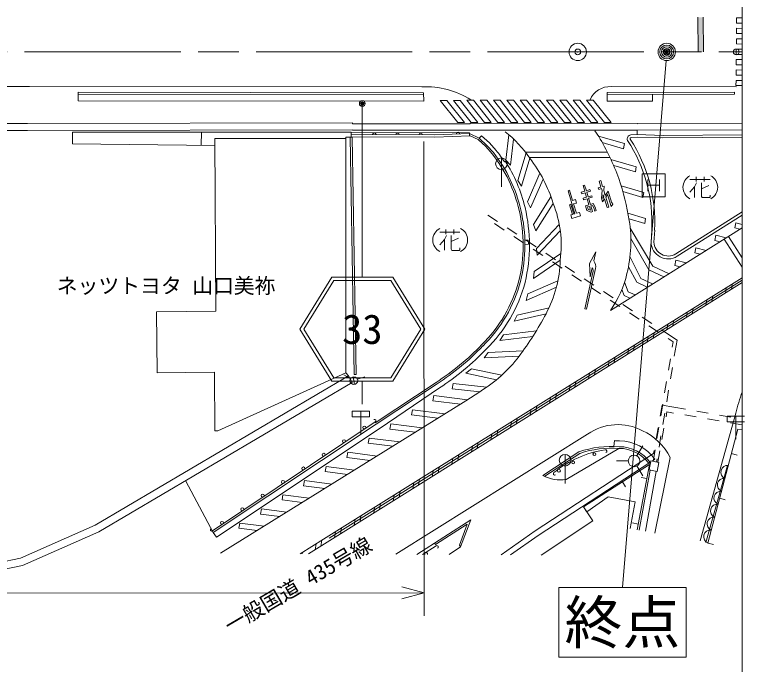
# Model space of a CAD drawing. Units: millimetres, scale not verified. Extents: x 40000 to 680000, y 20000 to 380000.
# Drawn here: x 516123 to 579188, y 268038 to 324222 of the extents above; entities that cross this region are included whole.
import ezdxf
from ezdxf.enums import TextEntityAlignment as Align

# ---------------------------------------------------------------- set-up
doc = ezdxf.new("R2010")
doc.units = ezdxf.units.MM
doc.header["$LTSCALE"] = 1000
doc.header["$PDMODE"] = 32
doc.header["$PDSIZE"] = 500
doc.linetypes.add('CHAIN', pattern=[18.5, 12, -1.5, 3.5, -1.5])
for name, color, linetype, lineweight in [('M-BGD', 7, 'Continuous', 13), ('M-BMK', 2, 'CHAIN', 13), ('M-BMK-SRVR', 3, 'Continuous', 13), ('M-STR-HTXT', 7, 'Continuous', 13), ('M-STR-STRC', 7, 'Continuous', 13), ('M-TTL-BAND', 7, 'Continuous', 13)]:
    doc.layers.add(name, color=color, linetype=linetype, lineweight=lineweight)
doc.styles.add('ＭＳ ゴシック', font='')
doc.styles.get('ＭＳ ゴシック').set_extended_font_data('MS Gothic')

msp = doc.modelspace()

# ---------------------------------------------------------------- hatches: boundary and pattern name
at = {"layer": 'M-BGD'}
msp.add_hatch(color=256, dxfattribs=at).paths.add_polyline_path([(575168, 323994), (575618, 323995), (575639, 321000), (575189, 321000)])

# ---------------------------------------------------------------- linework, layer by layer
for p, q in [((575168, 323994), (575189, 321000)), ((575618, 323995), (575639, 321000)), ((578510, 323484), (578514, 323934)), ((578514, 323934), (579000, 323929)), ((578501, 322584), (578506, 323034)), ((578506, 323034), (579000, 323029)), ((578510, 323484), (579000, 323479)), ((578501, 322584), (579000, 322579)), ((578493, 321684), (578497, 322134)), ((578493, 321684), (579000, 321679)), ((578497, 322134), (579000, 322129)), ((578484, 320784), (578488, 321234)), ((578488, 321234), (579000, 321229)), ((578484, 320784), (579000, 320779)), ((578487, 320992), (579000, 320992)), ((578476, 319884), (578480, 320334)), ((578476, 319884), (579000, 319879)), ((578480, 320334), (579000, 320329)), ((578467, 318984), (578471, 319434)), ((578471, 319434), (579000, 319429)), ((578459, 318084), (578463, 318534)), ((578463, 318534), (579000, 318529)), ((578467, 318984), (579000, 318979)), ((517421, 318001), (487158, 317994)), ((551321, 317981), (517421, 318001)), ((578504, 317984), (567669, 317994)), ((578459, 318084), (579000, 318079)), ((521614, 317507), (551472, 317467)), ((521614, 317507), (521616, 316766)), ((521614, 317337), (551473, 317297)), ((551472, 317467), (551475, 316727)), ((567340, 317494), (578336, 317503)), ((567340, 317494), (567340, 317324)), ((567340, 317324), (578336, 317333)), ((567340, 317324), (567340, 316724)), ((571242, 316727), (571241, 317327)), ((578336, 317333), (578336, 317503)), ((521616, 316766), (551475, 316727)), ((553471, 316805), (552895, 316804)), ((552895, 316804), (554420, 314897)), ((553471, 316805), (554996, 314897)), ((554621, 316808), (554046, 316807)), ((554046, 316807), (555572, 314897)), ((554621, 316808), (556148, 314897)), ((555771, 316810), (555196, 316809)), ((555196, 316809), (556724, 314897)), ((555771, 316810), (557301, 314897)), ((556921, 316813), (556346, 316812)), ((556346, 316812), (557877, 314897)), ((556921, 316813), (558453, 314897)), ((558072, 316815), (557496, 316814)), ((557496, 316814), (559029, 314896)), ((558072, 316815), (559605, 314896)), ((559222, 316818), (558647, 316816)), ((558647, 316816), (560181, 314896)), ((559222, 316818), (560758, 314896)), ((560372, 316820), (559797, 316819)), ((559797, 316819), (561334, 314896)), ((560372, 316820), (561910, 314896)), ((561522, 316822), (560947, 316821)), ((560947, 316821), (562486, 314896)), ((561522, 316822), (563062, 314896)), ((562672, 316825), (562097, 316824)), ((562097, 316824), (563638, 314896)), ((562672, 316825), (564215, 314895)), ((563823, 316827), (563248, 316826)), ((563248, 316826), (564791, 314895)), ((563823, 316827), (565367, 314895)), ((564973, 316830), (564398, 316828)), ((564398, 316828), (565943, 314895)), ((564973, 316830), (566519, 314895)), ((566123, 316832), (565548, 316831)), ((565548, 316831), (567095, 314895)), ((566123, 316832), (567672, 314895)), ((567340, 316724), (571242, 316727)), ((517226, 314800), (490315, 314723)), ((545324, 314866), (517226, 314800)), ((545324, 314785), (545324, 314866)), ((555479, 314790), (545324, 314785)), ((554420, 314897), (554996, 314897)), ((555480, 314822), (555479, 314790)), ((569936, 314815), (555480, 314822)), ((555572, 314897), (556148, 314897)), ((556724, 314897), (557301, 314897)), ((557877, 314897), (558453, 314897)), ((559029, 314896), (559605, 314896)), ((560181, 314896), (560758, 314896)), ((561334, 314896), (561910, 314896)), ((562486, 314896), (563062, 314896)), ((563638, 314896), (564215, 314895)), ((564791, 314895), (565367, 314895)), ((565943, 314895), (566519, 314895)), ((567095, 314895), (567672, 314895)), ((569936, 314815), (569937, 314767)), ((579000, 314807), (569937, 314767)), ((517227, 314200), (513527, 314190)), ((545326, 314266), (517227, 314200)), ((545325, 314235), (545325, 314266)), ((555480, 314240), (545325, 314235)), ((555479, 314240), (555479, 314222)), ((569939, 314215), (555479, 314222)), ((566271, 314178), (566608, 313682)), ((569913, 313990), (569912, 314217)), ((579000, 314257), (569939, 314217)), ((545213, 314055), (521134, 314044)), ((521134, 314044), (521135, 313044)), ((532232, 312925), (532266, 314049)), ((533500, 298577), (533424, 313498)), ((533424, 313498), (544744, 313496)), ((544744, 313612), (544741, 293236)), ((545291, 313612), (544744, 313612)), ((545480, 293099), (545131, 313612)), ((545208, 313612), (545213, 314055)), ((545209, 313648), (552450, 313622)), ((545210, 313848), (552447, 313822)), ((555439, 314008), (545212, 314035)), ((545640, 293102), (545291, 313612)), ((552447, 313822), (555437, 313941)), ((552450, 313622), (555499, 313744)), ((555429, 313741), (555439, 314008)), ((555437, 313941), (556270, 313533)), ((555499, 313744), (556184, 313408)), ((556270, 313533), (556474, 313753)), ((556937, 312913), (556270, 313533)), ((557151, 313125), (556474, 313753)), ((558836, 313827), (558580, 311631)), ((558985, 311214), (559246, 313457)), ((566592, 313709), (568816, 313063)), ((569919, 313868), (569368, 313832)), ((569935, 313619), (569398, 313583)), ((569919, 313868), (569913, 313990)), ((572155, 313759), (569919, 313868)), ((572151, 313559), (569935, 313619)), ((579000, 313628), (572151, 313559)), ((579000, 313828), (572155, 313759)), ((533427, 312912), (521135, 313044)), ((556831, 312808), (556184, 313408)), ((557396, 312188), (556831, 312808)), ((557510, 312285), (556937, 312913)), ((557740, 312478), (557151, 313125)), ((566910, 313150), (568739, 312619)), ((568816, 313063), (568739, 312619)), ((568816, 313063), (568741, 312631)), ((560320, 312259), (559598, 309864)), ((567352, 312313), (560268, 312327)), ((558188, 309326), (558188, 311826)), ((558446, 311486), (558516, 311561)), ((558985, 311214), (558581, 311631)), ((559923, 309382), (560651, 311799)), ((567572, 311863), (560591, 311876)), ((567651, 311697), (569848, 311058)), ((567893, 311160), (569771, 310615)), ((569848, 311058), (569771, 310615)), ((561522, 310501), (560440, 308021)), ((559923, 309382), (559598, 309863)), ((560705, 307505), (561796, 310005)), ((566641, 309829), (566772, 309868)), ((566641, 309829), (566796, 309314)), ((566772, 309868), (566927, 309353)), ((574478, 309964), (576218, 309964)), ((574884, 309323), (575059, 309672)), ((575006, 310193), (575006, 309792)), ((575468, 309667), (575468, 308508)), ((575700, 309789), (575700, 310193)), ((563946, 308996), (564077, 309036)), ((564077, 309036), (564342, 308152)), ((565252, 309439), (565383, 309478)), ((565252, 309439), (565398, 308955)), ((565383, 309478), (565529, 308994)), ((565529, 308994), (565840, 309087)), ((565880, 308957), (565840, 309087)), ((566562, 309243), (566796, 309314)), ((566562, 309243), (566602, 309113)), ((566602, 309113), (566835, 309183)), ((566835, 309183), (566889, 309003)), ((566927, 309353), (567062, 309393)), ((567062, 309393), (567028, 309017)), ((568538, 309423), (570499, 308854)), ((574483, 308862), (574884, 309323)), ((574885, 309325), (574885, 308400)), ((575468, 309149), (576104, 309438)), ((562474, 308456), (560973, 306062)), ((563946, 308996), (564543, 307006)), ((565094, 308864), (565398, 308955)), ((565094, 308864), (565134, 308733)), ((565134, 308733), (565437, 308824)), ((565252, 308337), (565556, 308428)), ((565437, 308824), (565556, 308428)), ((565568, 308863), (565880, 308957)), ((565568, 308863), (565687, 308468)), ((565687, 308468), (566001, 308562)), ((565726, 308337), (566041, 308431)), ((566041, 308431), (566001, 308562)), ((566889, 309003), (566831, 308361)), ((566995, 308651), (566965, 308322)), ((566965, 308322), (567055, 308451)), ((566995, 308651), (567055, 308451)), ((567028, 309017), (567155, 308594)), ((567155, 308594), (567409, 308960)), ((567203, 308432), (567358, 308655)), ((567203, 308432), (567461, 307573)), ((567358, 308655), (567664, 307634)), ((567409, 308960), (567720, 307923)), ((568682, 308916), (570422, 308410)), ((570499, 308854), (570422, 308410)), ((575468, 308508), (575525, 308395)), ((575525, 308395), (576161, 308395)), ((576161, 308395), (576221, 308455)), ((576221, 308455), (576221, 308622)), ((560705, 307505), (560440, 308021)), ((561159, 305512), (562658, 307903)), ((564069, 307782), (564200, 307821)), ((564069, 307782), (564321, 306940)), ((564200, 307821), (564452, 306979)), ((564342, 308152), (564597, 308229)), ((564434, 307847), (564689, 307924)), ((564434, 307847), (564674, 307046)), ((564597, 308229), (564689, 307924)), ((565252, 308337), (565292, 308206)), ((565292, 308206), (565595, 308297)), ((565453, 307682), (565752, 307772)), ((565595, 308297), (565752, 307772)), ((565726, 308337), (565884, 307811)), ((565884, 307811), (566125, 307884)), ((566125, 307884), (566302, 307574)), ((566831, 308361), (566930, 308039)), ((566930, 308039), (567103, 308289)), ((567103, 308289), (567330, 307534)), ((567685, 307634), (567814, 307819)), ((567720, 307923), (567763, 307985)), ((567763, 307985), (567814, 307819)), ((565453, 307682), (565578, 307271)), ((565941, 307144), (565578, 307271)), ((565623, 307590), (565792, 307641)), ((565688, 307378), (565623, 307590)), ((565892, 307306), (565688, 307378)), ((565792, 307641), (565892, 307306)), ((565923, 307680), (566060, 307721)), ((565923, 307680), (566072, 307183)), ((565941, 307144), (566072, 307183)), ((566060, 307721), (566176, 307519)), ((566176, 307519), (566262, 307239)), ((566261, 307240), (566392, 307279)), ((566302, 307574), (566392, 307279)), ((567330, 307534), (567461, 307573)), ((567664, 307634), (567685, 307634)), ((573254, 303536), (579000, 307177)), ((557012, 306889), (557847, 306338)), ((564181, 306897), (564321, 306940)), ((564181, 306897), (564272, 306592)), ((564272, 306592), (565021, 306817)), ((564452, 306979), (564543, 307006)), ((564674, 307046), (564929, 307122)), ((564929, 307122), (565021, 306817)), ((569122, 307049), (570654, 306604)), ((569216, 306556), (570577, 306161)), ((570654, 306604), (570577, 306161)), ((573388, 303325), (579000, 306881)), ((558425, 305596), (557591, 306147)), ((561159, 305512), (560973, 306062)), ((563192, 306078), (561209, 304005)), ((578351, 305785), (578440, 306224)), ((579000, 306079), (578440, 306224)), ((552861, 305405), (554602, 305405)), ((553390, 305634), (553390, 305233)), ((554083, 305230), (554083, 305634)), ((558681, 305786), (559515, 305235)), ((561281, 303428), (563280, 305520)), ((567611, 298649), (579000, 305787)), ((569324, 305753), (571282, 302481)), ((571121, 304550), (571184, 305586)), ((571371, 304545), (571434, 305572)), ((578806, 305666), (578351, 305785)), ((552866, 304303), (553267, 304764)), ((553267, 304764), (553442, 305113)), ((553268, 304766), (553268, 303841)), ((553851, 305108), (553851, 303948)), ((553851, 304589), (554487, 304879)), ((560094, 304493), (559260, 305044)), ((560503, 304731), (560217, 304716)), ((560349, 304683), (561183, 304132)), ((560503, 304731), (560522, 304373)), ((569376, 304867), (570927, 302151)), ((576625, 304703), (576714, 305142)), ((577080, 304584), (576625, 304703)), ((577604, 304912), (576714, 305142)), ((577431, 304804), (579000, 302373)), ((577813, 305043), (579000, 303203)), ((554604, 303896), (554604, 304063)), ((560522, 304373), (560224, 304357)), ((561281, 303429), (561209, 304005)), ((574899, 303621), (574987, 304060)), ((575878, 303830), (574987, 304060)), ((553851, 303948), (553908, 303836)), ((553908, 303836), (554544, 303836)), ((554544, 303836), (554604, 303896)), ((561762, 303390), (560928, 303941)), ((563334, 303568), (561021, 301995)), ((562018, 303581), (562852, 303029)), ((566346, 303700), (565813, 302692)), ((566171, 302919), (566346, 303700)), ((575354, 303502), (574899, 303621)), ((563274, 302982), (560971, 301417)), ((563431, 302287), (562596, 302838)), ((569302, 303298), (570242, 301407)), ((573173, 302539), (573261, 302978)), ((574151, 302748), (573261, 302978)), ((563686, 302478), (564520, 301926)), ((565547, 298755), (566333, 302268)), ((565813, 302692), (565866, 301553)), ((565866, 301553), (566040, 302334)), ((569163, 302403), (569886, 301078)), ((570927, 302151), (572221, 301538)), ((571282, 302481), (572674, 301822)), ((573628, 302420), (573173, 302539)), ((550799, 283851), (579000, 301455)), ((560971, 301416), (561021, 301995)), ((565099, 301184), (564265, 301735)), ((566099, 301911), (565401, 298788)), ((543298, 278939), (579000, 301252)), ((579000, 301049), (550972, 283512)), ((563065, 301188), (560476, 300068)), ((565354, 301375), (566188, 300823)), ((568834, 301084), (569150, 300264)), ((569886, 301078), (570797, 300646)), ((570242, 301407), (571250, 300930)), ((578134, 300915), (578059, 300461)), ((562938, 300643), (560318, 299509)), ((566767, 300081), (565933, 300632)), ((567023, 300272), (567857, 299720)), ((568600, 300440), (568795, 299934)), ((569150, 300264), (569741, 299984)), ((577626, 300598), (577551, 300143)), ((560318, 299509), (560476, 300068)), ((568795, 299934), (569288, 299701)), ((576446, 299861), (576371, 299404)), ((568436, 298978), (567602, 299529)), ((568691, 299169), (569525, 298617)), ((575937, 299544), (575862, 299086)), ((533500, 298577), (528393, 298517)), ((528393, 298517), (528455, 293240)), ((562048, 298355), (559296, 297721)), ((562306, 298876), (559552, 298242)), ((565401, 298788), (565547, 298755)), ((570104, 297875), (569270, 298427)), ((574249, 298490), (574173, 298029)), ((574757, 298807), (574682, 298347)), ((559295, 297721), (559552, 298241)), ((570359, 298066), (571194, 297514)), ((573069, 297753), (572993, 297291)), ((571773, 296772), (570938, 297324)), ((572561, 297436), (572485, 296973)), ((558056, 296049), (558365, 296541)), ((561215, 296893), (558365, 296541)), ((571381, 296699), (571304, 296234)), ((572028, 296963), (573364, 296080)), ((560908, 296402), (558056, 296049)), ((570873, 296382), (570796, 295916)), ((573035, 295937), (572607, 296221)), ((572955, 295458), (573035, 295937)), ((573364, 296080), (573132, 294700)), ((560059, 295146), (557033, 295018)), ((569184, 295328), (569107, 294859)), ((569692, 295645), (569616, 295177)), ((556686, 294553), (557034, 295018)), ((559720, 294681), (556686, 294553)), ((568004, 294591), (567927, 294121)), ((567496, 294274), (567419, 293803)), ((572624, 293485), (572790, 294472)), ((533385, 293298), (528455, 293240)), ((533425, 288223), (533385, 293298)), ((555120, 293222), (555602, 293607)), ((558218, 293042), (555602, 293607)), ((566316, 293537), (566238, 293064)), ((572967, 293714), (572802, 292728)), ((544963, 292985), (523092, 280072)), ((533695, 288219), (544741, 293236)), ((545151, 292746), (544577, 293081)), ((544741, 293236), (544963, 292985)), ((545294, 292425), (544963, 292985)), ((545382, 292906), (545495, 292252)), ((545640, 293102), (545480, 293099)), ((545751, 292691), (546376, 292916)), ((557767, 292650), (555120, 293222)), ((565808, 293220), (565730, 292746)), ((545294, 292425), (523390, 279493)), ((547277, 288938), (552544, 292418)), ((547359, 288813), (552626, 292292)), ((553949, 291875), (554026, 292331)), ((556925, 292013), (554026, 292331)), ((564119, 292166), (564041, 291689)), ((564628, 292484), (564549, 292007)), ((572294, 291513), (572459, 292499)), ((552842, 291956), (547636, 288396)), ((556313, 291615), (553949, 291875)), ((555118, 290824), (556313, 291615)), ((562939, 291430), (562861, 290951)), ((572636, 291742), (572471, 290755)), ((533916, 277647), (555118, 290824)), ((552278, 290836), (552363, 291278)), ((554650, 290534), (552278, 290836)), ((555249, 290911), (552363, 291278)), ((562431, 291112), (562352, 290633)), ((561251, 290376), (561172, 289894)), ((572091, 290450), (571917, 289491)), ((571963, 289540), (572128, 290527)), ((573101, 290275), (572091, 290450)), ((574087, 290104), (573101, 290275)), ((545302, 289438), (545302, 289938)), ((545302, 289938), (546802, 289938)), ((546052, 289938), (546052, 287938)), ((546802, 289938), (546802, 289438)), ((550414, 289611), (550499, 290054)), ((552698, 289320), (550414, 289611)), ((553304, 289697), (550499, 290054)), ((560743, 290059), (560664, 289576)), ((572306, 289769), (572140, 288783)), ((572417, 289449), (572494, 289873)), ((572494, 289873), (573055, 289775)), ((574041, 289604), (575026, 289433)), ((576057, 289762), (575072, 289933)), ((575377, 278722), (578439, 289759)), ((578028, 289420), (577043, 289591)), ((577688, 289013), (577688, 289513)), ((577688, 289513), (579188, 289513)), ((578438, 289513), (578438, 287513)), ((533235, 279585), (547295, 289001)), ((546802, 289438), (545302, 289438)), ((559055, 289005), (558975, 288519)), ((559563, 289322), (559483, 288837)), ((576011, 289262), (576996, 289091)), ((579188, 289013), (577688, 289013)), ((577982, 288920), (578967, 288749)), ((547359, 288813), (533282, 279448)), ((533425, 288223), (533695, 288219)), ((547636, 288396), (533559, 279032)), ((548550, 288387), (548635, 288829)), ((550746, 288107), (548550, 288387)), ((551352, 288484), (548635, 288829)), ((557874, 288268), (557794, 287781)), ((571738, 288507), (571558, 287523)), ((571632, 287568), (571798, 288554)), ((572059, 287481), (572238, 288465)), ((576028, 278535), (578627, 288365)), ((578627, 288365), (579000, 288306)), ((546687, 287162), (546772, 287605)), ((549400, 287271), (546772, 287605)), ((549063, 277559), (565636, 287944)), ((557366, 287951), (557286, 287463)), ((571975, 287797), (571810, 286810)), ((548794, 286894), (546687, 287162)), ((556186, 287214), (556106, 286724)), ((567951, 287385), (567902, 286886)), ((544823, 285938), (544908, 286381)), ((547448, 286057), (544908, 286381)), ((555678, 286897), (555597, 286406)), ((564887, 286421), (561777, 284378)), ((563798, 284015), (568325, 286714)), ((569899, 286063), (570399, 286929)), ((571302, 285595), (571467, 286582)), ((571379, 286539), (571331, 286277)), ((571701, 285513), (571880, 286497)), ((546842, 285681), (544823, 285938)), ((553990, 285843), (553909, 285349)), ((554498, 286160), (554417, 285667)), ((561098, 279583), (571331, 286277)), ((564954, 286285), (561932, 284301)), ((563688, 283692), (563688, 286192)), ((571457, 285784), (571219, 285612)), ((571454, 279390), (572776, 285934)), ((571644, 285824), (571596, 285535)), ((578073, 286269), (578557, 286142)), ((542959, 284713), (543044, 285156)), ((545495, 284844), (543044, 285156)), ((552810, 285106), (552728, 284611)), ((561368, 279186), (571095, 285549)), ((565284, 281667), (570990, 285311)), ((569149, 285630), (568149, 285630)), ((569899, 285197), (570399, 284331)), ((570990, 285311), (569930, 279684)), ((571051, 285492), (570929, 285404)), ((571089, 285519), (571051, 285492)), ((575863, 278588), (577716, 285229)), ((577716, 285229), (577802, 285243)), ((544890, 284468), (542959, 284713)), ((552301, 284789), (552220, 284293)), ((571038, 284833), (570095, 279654)), ((571577, 284722), (570636, 279556)), ((533282, 279448), (530914, 283873)), ((541095, 283489), (541180, 283932)), ((543543, 283631), (541180, 283932)), ((550799, 283851), (542829, 278874)), ((551121, 284052), (551039, 283554)), ((568655, 283820), (568924, 283398)), ((570763, 284103), (570271, 284196)), ((542937, 283254), (541095, 283489)), ((550972, 283512), (541526, 277603)), ((550613, 283735), (550531, 283236)), ((539231, 282264), (539316, 282707)), ((541591, 282417), (539316, 282707)), ((548925, 282681), (548843, 282180)), ((549433, 282998), (549351, 282498)), ((540985, 282041), (539231, 282264)), ((547745, 281944), (547662, 281441)), ((565566, 281229), (567413, 282517)), ((567413, 282517), (569740, 282091)), ((569740, 282091), (569322, 279795)), ((577051, 282402), (577534, 282274)), ((537368, 281040), (537452, 281483)), ((539639, 281204), (537452, 281483)), ((547237, 281627), (547154, 281123)), ((565566, 281229), (565284, 281667)), ((565284, 281667), (565553, 281246)), ((539033, 280828), (537368, 281040)), ((546056, 280891), (545973, 280385)), ((566099, 280439), (565566, 281229)), ((516620, 277213), (523092, 280072)), ((535513, 279814), (535598, 280257)), ((537687, 279991), (535598, 280257)), ((545548, 280573), (545465, 280067)), ((555544, 280532), (550884, 277548)), ((555245, 280163), (552486, 278396)), ((554564, 278352), (555245, 280163)), ((554668, 278203), (555545, 280533)), ((561620, 277492), (566099, 280439)), ((570022, 280172), (569531, 280265)), ((516818, 276590), (523390, 279493)), ((533282, 279448), (533559, 279032)), ((537081, 279614), (535513, 279814)), ((543859, 279515), (543777, 279011)), ((544367, 279831), (544285, 279329)), ((561098, 279583), (558159, 277506)), ((540794, 277607), (542829, 278874)), ((542680, 278781), (542596, 278273)), ((561368, 279186), (558984, 277501)), ((542172, 278465), (542088, 277955)), ((552542, 278294), (551377, 277545)), ((552486, 278396), (552415, 278529)), ((553664, 277532), (554668, 278203)), ((554668, 278203), (554564, 278352)), ((576028, 278535), (576511, 278407)), ((540992, 277730), (540971, 277606)), ((561620, 277492), (561624, 277486)), ((516620, 277213), (514291, 276742)), ((516818, 276590), (511171, 275448))]:
    msp.add_line(p, q, dxfattribs=at)
msp.add_lwpolyline([(571798, 285493), (571637, 284710), (570952, 284851), (571113, 285634)], close=True, dxfattribs=at)
for centre, radius in [((558188, 311326), 500), ((545438, 292579), 332), ((546346, 288517), 125), ((544589, 287340), 125), ((566228, 286218), 125), ((542831, 286163), 125), ((563688, 285692), 500), ((569649, 285630), 500), ((541074, 284986), 125), ((564395, 285504), 125), ((563161, 284789), 125), ((539316, 283809), 125), ((537559, 282632), 125), ((535802, 281455), 125), ((534044, 280278), 125)]:
    msp.add_circle(centre, radius, dxfattribs=at)
for centre, radius, start, end in [((551602, 310487), 7499, 58.18874, 92.14264), ((567551, 316184), 1813, 86.26614, 158.79734), ((552244, 306102), 10156, 34.11904, 51.93774), ((547210, 313841), 150, 359.79884, 179.79884), ((549210, 313834), 150, 359.79884, 179.79884), ((551210, 313827), 150, 359.79884, 179.79884), ((554445, 313902), 150, 2.27564, 182.27564), ((545722, 301447), 24206, 20.81224, 30.36224), ((569422, 313475), 360, 98.59124, 202.63834), ((569422, 313475), 110, 102.46234, 194.01074), ((558349, 306275), 13103, 356.92354, 33.19224), ((558349, 306275), 12853, 356.92764, 33.32474), ((547677, 304571), 12348, 12.80694, 38.08704), ((547677, 304571), 12498, 12.81084, 38.11274), ((547677, 304571), 12798, 32.70484, 38.16264), ((547677, 304571), 12898, 13.30254, 32.81904), ((547677, 304571), 12898, 32.42844, 32.73404), ((550887, 304303), 12309, 17.00294, 37.51294), ((575014, 309295), 1133, 118.07249, 241.92751), ((575747, 309295), 1133, 298.07249, 61.92751), ((541406, 301497), 28266, 10.04764, 17.60784), ((553640, 304276), 9720, 352.35054, 21.90574), ((547099, 304287), 12976, 346.20994, 13.46394), ((547099, 304287), 13126, 346.20314, 13.46014), ((546641, 304289), 13971, 346.62554, 13.45004), ((557693, 304632), 11685, 346.12244, 8.84594), ((553397, 304736), 1133, 118.07249, 241.92751), ((554130, 304736), 1133, 298.07249, 61.92751), ((572600, 304577), 1479, 181.04264, 302.16784), ((572600, 304577), 1229, 181.48294, 302.14904), ((552722, 303300), 10557, 332.06304, 358.27304), ((565338, 302367), 1000, 354.35734, 33.55244), ((565622, 302060), 500, 342.65554, 33.23604), ((560447, 303772), 8807, 324.43134, 347.25524), ((547992, 304325), 12120, 314.45144, 345.02644), ((547992, 304325), 12270, 314.46374, 345.03364), ((547992, 304325), 12670, 314.49544, 345.05214), ((536850, 311753), 28538, 323.25964, 331.99994), ((541006, 310373), 21342, 302.72604, 316.47004), ((541006, 310373), 21492, 302.72854, 316.46294), ((541006, 310373), 21892, 302.72854, 316.44474), ((549901, 302166), 12347, 301.28814, 322.68104), ((600060, 284135), 22340, 160.50682, 165.41984), ((547225, 289105), 125, 303.81084, 123.81084), ((568260, 284215), 4559, 62.15654, 125.14084), ((568225, 283627), 5102, 26.88364, 64.89834), ((567731, 277987), 9400, 85.97084, 88.65574), ((568373, 283565), 3799, 35.72734, 89.72554), ((568648, 277288), 9430, 99.13254, 128.87934), ((567731, 277987), 8900, 85.86304, 108.62914), ((567731, 277987), 8750, 85.82724, 108.50334), ((567184, 286478), 125, 285.20814, 105.20814), ((568373, 283565), 3149, 35.72734, 90.10204), ((568373, 283565), 3299, 35.72734, 90.00404), ((577730, 284664), 583, 82.88828, 247.48764), ((562803, 284528), 125, 126.15704, 306.15704), ((563353, 287338), 3353, 241.96494, 277.63664), ((577434, 283546), 583, 82.88828, 247.48764), ((577138, 282428), 583, 82.88828, 247.48764), ((576843, 281310), 583, 82.88828, 247.48764), ((576547, 280192), 583, 82.88828, 247.48764), ((533165, 279689), 125, 123.81084, 303.81084), ((576251, 279074), 583, 82.88828, 247.48764), ((552609, 278189), 125, 302.74104, 122.74104), ((551680, 277592), 125, 337.10185, 202.22864)]:
    msp.add_arc(centre, radius, start, end, dxfattribs=at)
msp.add_point((578487, 320992), dxfattribs=at)
at = {"layer": 'M-BMK'}
for p, q in [((498487, 320992), (518487, 320992)), ((518487, 320992), (538487, 320992)), ((538487, 320992), (558487, 320992)), ((558487, 320992), (578487, 320992))]:
    msp.add_line(p, q, dxfattribs=at)
at = {"layer": 'M-BMK-SRVR'}
for p, q in [((568645, 274674), (572413, 320245)), ((563145, 274674), (574145, 274674)), ((563145, 274674), (563145, 268674)), ((574145, 274674), (574145, 268674)), ((563145, 268674), (574145, 268674))]:
    msp.add_line(p, q, dxfattribs=at)
for centre, radius in [((564787, 320992), 750), ((572475, 320992), 750), ((572475, 320992), 600), ((572475, 320992), 450), ((572475, 320992), 300), ((572475, 320992), 150), ((572475, 320992), 100)]:
    msp.add_circle(centre, radius, dxfattribs=at)
for p in [(564787, 320992), (572475, 320992)]:
    msp.add_point(p, dxfattribs=at)
at = {"layer": 'M-STR-HTXT'}
for p, q in [((551476, 313238), (551506, 272238)), ((551505, 274238), (549573, 274754)), ((472607, 274179), (551505, 274238)), ((549574, 273719), (551505, 274238))]:
    msp.add_line(p, q, dxfattribs=at)
at = {"layer": 'M-STR-STRC'}
for p, q in [((546172, 316376), (546172, 301526)), ((570340, 310462), (570340, 308462)), ((572340, 310462), (570340, 310462)), ((572340, 308462), (572340, 310462)), ((570840, 309962), (570840, 308962)), ((571840, 309962), (571840, 308962)), ((570840, 309462), (571840, 309462)), ((570340, 308462), (572340, 308462)), ((543536, 301526), (540772, 297026)), ((543536, 301526), (548808, 301526)), ((551572, 297026), (548808, 301526)), ((543704, 301226), (541124, 297026)), ((543704, 301226), (548640, 301226)), ((551220, 297026), (548640, 301226)), ((540772, 297026), (543536, 292526)), ((541124, 297026), (543704, 292826)), ((548640, 292826), (551220, 297026)), ((548808, 292526), (551572, 297026)), ((543704, 292826), (548640, 292826)), ((543536, 292526), (548808, 292526)), ((546172, 292526), (546172, 290526))]:
    msp.add_line(p, q, dxfattribs=at)
for radius in [150, 120, 90, 60, 30]:
    msp.add_circle((546172, 316526), radius, dxfattribs=at)
msp.add_point((546172, 316526), dxfattribs=at)
at = {"layer": 'M-TTL-BAND'}
msp.add_line((579000, 20000), (579000, 370000), dxfattribs=at)

# ---------------------------------------------------------------- texts
at = {"layer": 'M-BGD', "style": 'ＭＳ ゴシック'}
msp.add_text('ネッツトヨタ 山口美祢', height=1320, dxfattribs=at).set_placement((529215, 299725), align=Align.BOTTOM_CENTER)
msp.add_text('一般国道 435号線', height=1320, rotation=30.395, dxfattribs=at).set_placement((534407, 271278), align=Align.MIDDLE_LEFT)
at = {"layer": 'M-BMK-SRVR', "style": 'ＭＳ ゴシック'}
msp.add_text('終点', height=3666, dxfattribs=at).set_placement((568645, 271674), align=Align.MIDDLE_CENTER)
at = {"layer": 'M-STR-STRC', "style": 'ＭＳ ゴシック'}
msp.add_text('33', height=2566, dxfattribs=at).set_placement((546172, 297026), align=Align.MIDDLE_CENTER)

doc.saveas('drawing.dxf')
